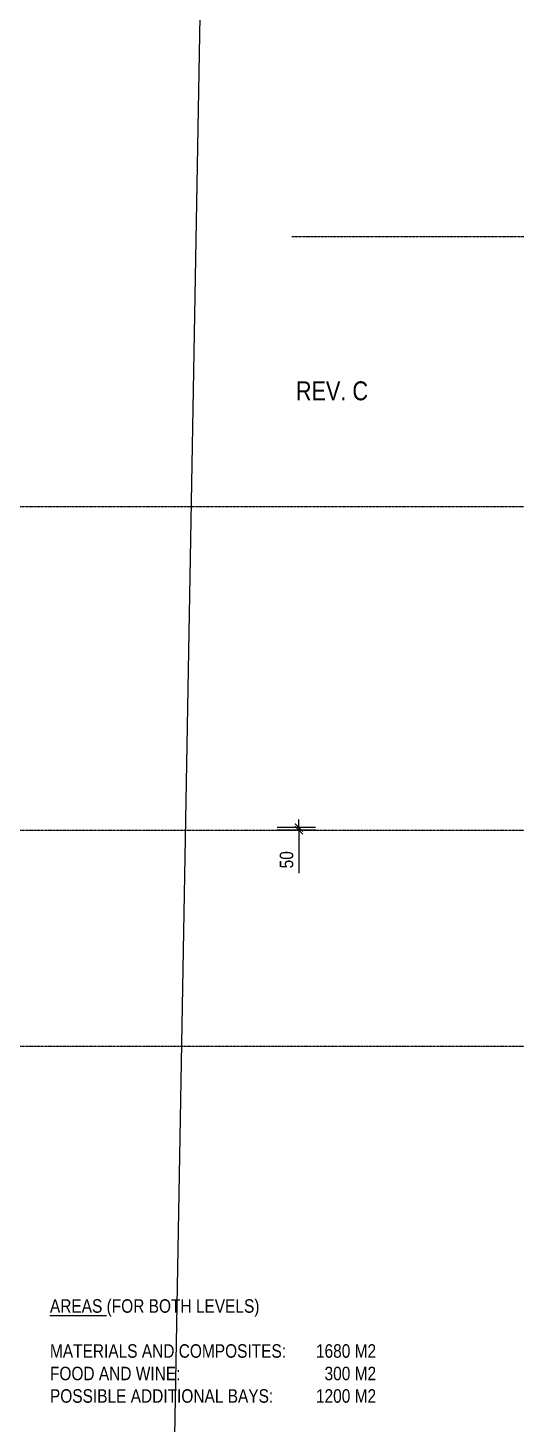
# Model space of a CAD drawing. Extents: x 0 to 163200, y -20682 to 90307.
# Drawn here: x 27402 to 36447, y 36347 to 62216 of the extents above; entities that cross this region are included whole.
import ezdxf

# ---------------------------------------------------------------- set-up
doc = ezdxf.new("R2010")
doc.units = 0
doc.header["$LTSCALE"] = 8
doc.header["$MEASUREMENT"] = 0
doc.linetypes.add('CENTER', pattern=[2, 1.25, -0.25, 0.25, -0.25])
doc.layers.get('0').update_dxf_attribs({"linetype": 'CONTINUOUS'})
doc.layers.get('DEFPOINTS').update_dxf_attribs({"linetype": 'CONTINUOUS'})
for name, color, linetype in [('A-DOORS', 5, 'CONTINUOUS'), ('A-MULLIONS', 5, 'CONTINUOUS'), ('D-TEXT25', 5, 'CONTINUOUS'), ('GRID', 5, 'CENTER'), ('ROAD', 5, 'CONTINUOUS')]:
    doc.layers.add(name, color=color, linetype=linetype)
doc.styles.add('TXT-25-$100', font='ARIALN.TTF', dxfattribs={"height": 250})
doc.styles.add('TXT-35-$100', font='ARIALN.TTF', dxfattribs={"height": 350})
doc.dimstyles.new('1$100-TICK', dxfattribs={"dimtxt": 250, "dimasz": 150, "dimexe": 400, "dimexo": 0, "dimgap": 100, "dimtad": 1, "dimdec": 0, "dimdsep": 46, "dimtxsty": 'TXT-25-$100', "dimblk1": 'ARCHTICK', "dimblk2": 'ARCHTICK', "dimsah": 1, "dimcen": -100, "dimdle": 400, "dimclrd": 1, "dimclre": 1, "dimclrt": 7, "dimadec": 0, "dimazin": 0, "dimtfac": 1, "dimtdec": 1, "dimtmove": 0, "dimatfit": 3, "dimldrblk": 'ARCHTICK', "dimfxl": 1, "dimtolj": 1, "dimarcsym": 0})

# ---------------------------------------------------------------- blocks, each defined once
blk = doc.blocks.new('_ARCHTICK')
at = {"color": 0, "linetype": 'ByBlock', "const_width": 0.15}
blk.add_lwpolyline([(-0.5, -0.5), (0.5, 0.5)], dxfattribs=at)
blk = doc.blocks.new('*D218')
at = {"layer": 'A-DOORS', "color": 1, "lineweight": -2, "transparency": 16777216}
for p, q in [((32732, 47399), (32022, 47399)), ((32732, 47349), (32022, 47349)), ((32422, 47399), (32422, 47549)), ((32422, 47399), (32422, 47349)), ((32422, 47349), (32422, 46556))]:
    blk.add_line(p, q, dxfattribs=at)
at = {"layer": 'DEFPOINTS', "color": 0, "transparency": 16777216}
for p in [(32422, 47349), (32732, 47399), (32732, 47349)]:
    blk.add_point(p, dxfattribs=at)
at = {"layer": 'A-DOORS', "color": 1, "lineweight": -2, "transparency": 16777216, "xscale": 150, "yscale": 150, "zscale": 150}
for p, rotation in [((32422, 47399), 270), ((32422, 47349), 90)]:
    blk.add_blockref('_ARCHTICK', p, dxfattribs=dict(at, rotation=rotation))
at = {"layer": 'A-DOORS', "color": 7, "transparency": 16777216, "insert": (32194, 46803), "char_height": 250, "attachment_point": 5, "rotation": 90, "style": 'TXT-25-$100'}
blk.add_mtext('\\A1;50', dxfattribs=at)
blk = doc.blocks.new('*D226')
at = {"layer": 'A-DOORS', "color": 1, "lineweight": -2, "transparency": 16777216}
for p, q in [((32732, 47399), (32022, 47399)), ((32732, 47349), (32022, 47349)), ((32422, 47399), (32422, 47549)), ((32422, 47399), (32422, 47349)), ((32422, 47349), (32422, 46556))]:
    blk.add_line(p, q, dxfattribs=at)
at = {"layer": 'DEFPOINTS', "color": 0, "transparency": 16777216}
for p in [(32422, 47349), (32732, 47399), (32732, 47349)]:
    blk.add_point(p, dxfattribs=at)
at = {"layer": 'A-DOORS', "color": 1, "lineweight": -2, "transparency": 16777216, "xscale": 150, "yscale": 150, "zscale": 150}
for p, rotation in [((32422, 47399), 270), ((32422, 47349), 90)]:
    blk.add_blockref('_ARCHTICK', p, dxfattribs=dict(at, rotation=rotation))
at = {"layer": 'A-DOORS', "color": 7, "transparency": 16777216, "insert": (32194, 46803), "char_height": 250, "attachment_point": 5, "rotation": 90, "style": 'TXT-25-$100'}
blk.add_mtext('\\A1;50', dxfattribs=at)

msp = doc.modelspace()

# ---------------------------------------------------------------- linework, layer by layer
at = {"layer": 'GRID', "ltscale": 0.5}
for p, q in [((32293, 58349.1), (39780.2, 58349.1)), ((32293, 58349.1), (39780.2, 58349.1)), ((26712.1, 53349.1), (149125.2, 53349.1)), ((26712.1, 53349.1), (149125.2, 53349.1)), ((26712.1, 47349.1), (149125.2, 47349.1)), ((26712.1, 47349.1), (149125.2, 47349.1)), ((26712.1, 43349.1), (149125.2, 43349.1)), ((26712.1, 43349.1), (149125.2, 43349.1))]:
    msp.add_line(p, q, dxfattribs=at)
at = {"layer": 'ROAD'}
msp.add_line((30691.1, 68125.1), (29626.2, 8606), dxfattribs=at)
msp.add_line((30691.1, 68125.1), (29626.2, 8606), dxfattribs=at)

# ---------------------------------------------------------------- texts
at = {"layer": 'A-MULLIONS', "insert": (32367.4, 55667.1), "char_height": 350, "width": 1976.037, "attachment_point": 1, "style": 'TXT-35-$100'}
msp.add_mtext('REV. C', dxfattribs=at)
msp.add_mtext('REV. C', dxfattribs=at)
at = {"layer": 'D-TEXT25', "char_height": 250, "width": 7114, "attachment_point": 1, "style": 'TXT-25-$100'}
for s, insert in [('\\LAREAS\\l (FOR BOTH LEVELS)\\P\\PMATERIALS AND COMPOSITES:\\PFOOD AND WINE:\\PPOSSIBLE ADDITIONAL BAYS:', (27809.8, 38659.9)), ('\\LAREAS\\l (FOR BOTH LEVELS)\\P\\PMATERIALS AND COMPOSITES:\\PFOOD AND WINE:\\PPOSSIBLE ADDITIONAL BAYS:', (27809.8, 38659.9)), ('\\P\\P1680 M2\\P  300 M2\\P1200 M2', (32739.2, 38659.9)), ('\\P\\P1680 M2\\P  300 M2\\P1200 M2', (32739.2, 38659.9))]:
    msp.add_mtext(s, dxfattribs=dict(at, insert=insert))

# ---------------------------------------------------------------- dimensions: what is measured, and where the dimension line sits
at = {"layer": 'A-DOORS'}
for picture in ['*D218', '*D226']:
    dim = msp.add_linear_dim(base=(32421.9, 47349.1), p1=(32731.7, 47399.1), p2=(32731.7, 47349.1), angle=90, dimstyle='1$100-TICK', dxfattribs=at)
    dim.commit()
    dim.dimension.update_dxf_attribs({"geometry": picture, "text_midpoint": (32194.3, 46802.6)})

doc.saveas('drawing.dxf')
